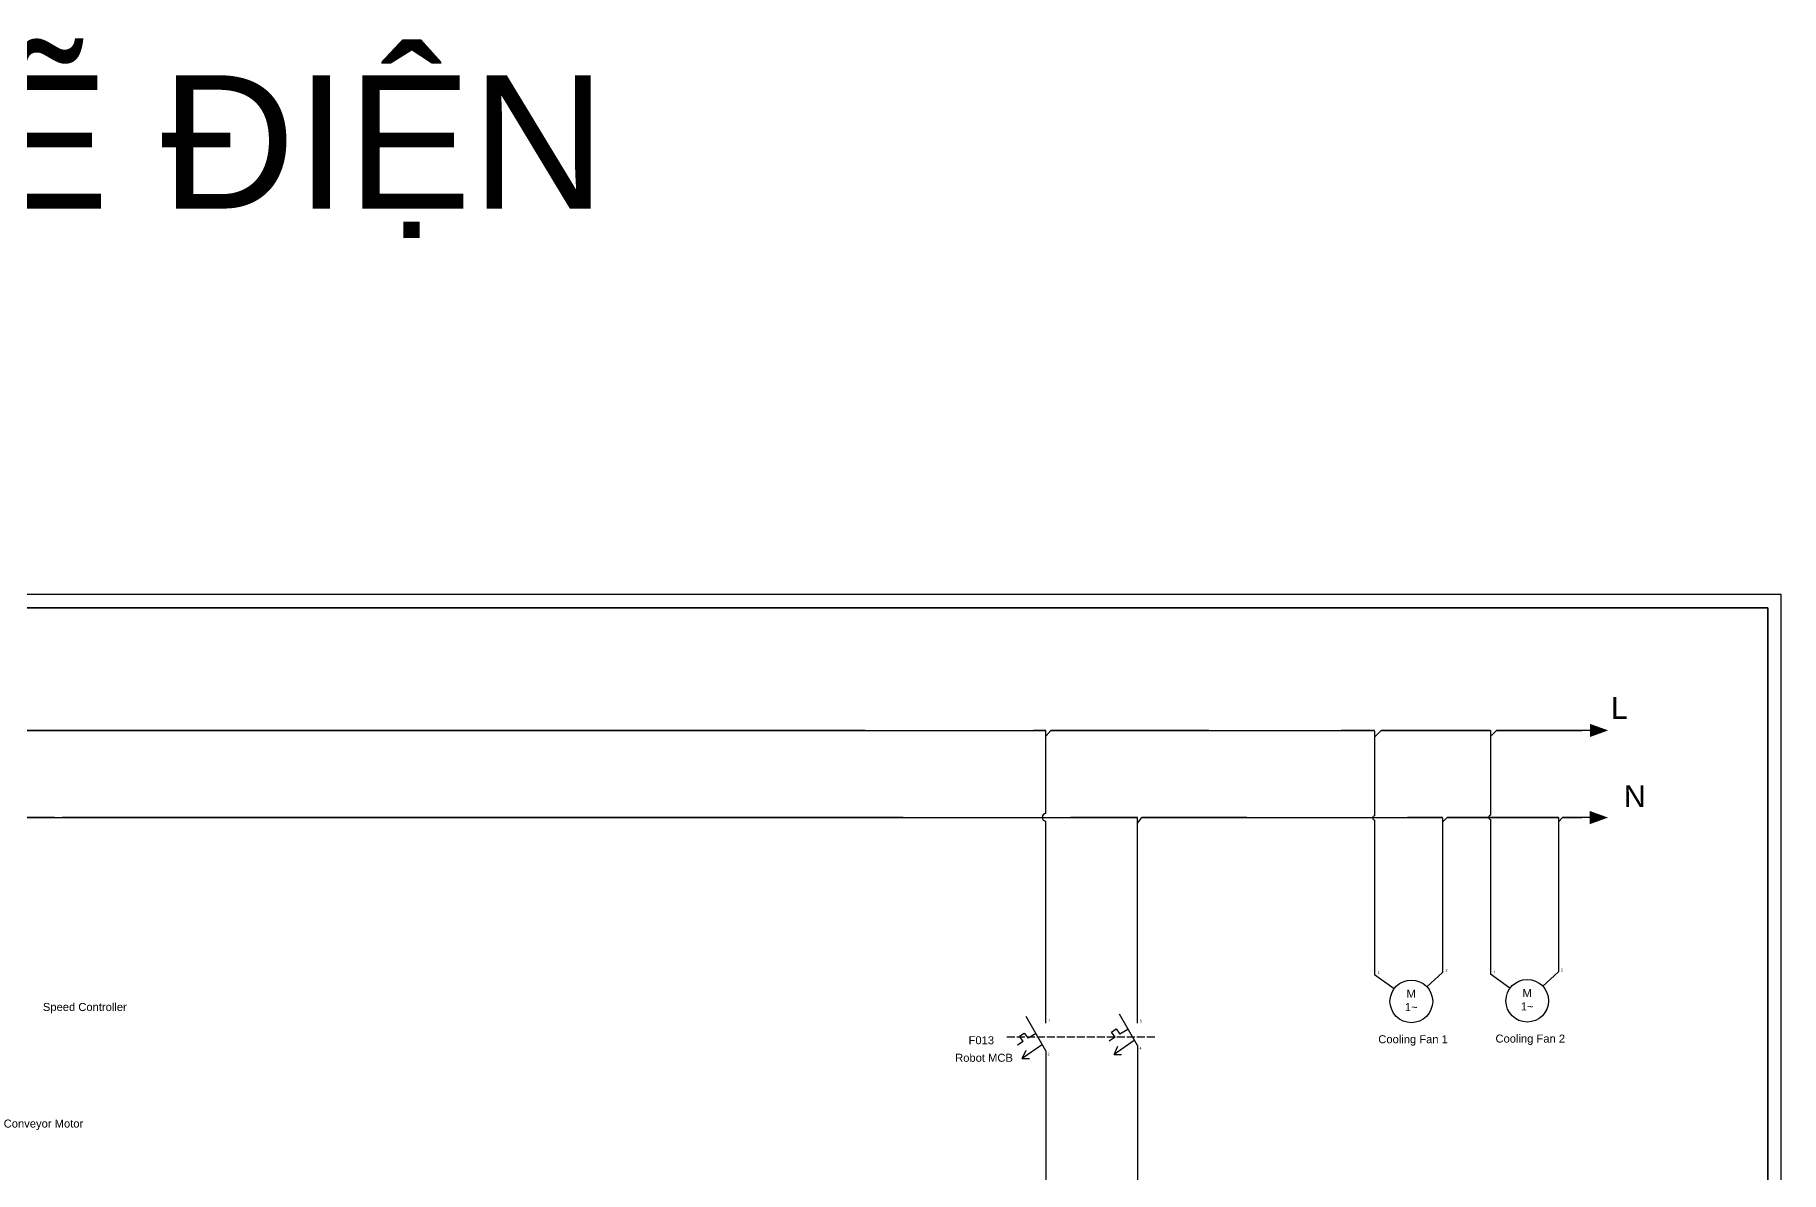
# Model space of a CAD drawing. Header units: inches. Extents: x 202 to 3097, y 126 to 1215.
# Drawn here: x 736 to 1391, y 758 to 1185 of the extents above; entities that cross this region are included whole.
import ezdxf

# ---------------------------------------------------------------- set-up
doc = ezdxf.new("R2010")
doc.units = ezdxf.units.IN
doc.header["$MEASUREMENT"] = 0
doc.linetypes.add('AM_ISO02W050x2', pattern=[3.75, 3, -0.75])
doc.layers.add('0-netdam', color=7, linetype='Continuous', lineweight=30)
for name, color, linetype in [('Nét đứt', 7, 'AM_ISO02W050x2'), ('PDF2_Text', 7, 'Continuous'), ('YEL_14_THHN', 2, 'Continuous')]:
    doc.layers.add(name, color=color, linetype=linetype)
doc.styles.add('Kiểu 1', font='arial.ttf', dxfattribs={"height": 5})

msp = doc.modelspace()

# ---------------------------------------------------------------- linework, layer by layer
for p, q in [((1390.8, 974.93), (201.8, 974.93)), ((1390.8, 133.93), (1390.8, 974.93)), ((1047.46, 923.91), (1110.47, 923.91)), ((1115.14, 896.06), (1115.14, 923.91)), ((1115.14, 921.75), (1117.01, 923.91)), ((1115.14, 923.91), (1115.14, 923.91)), ((1117.01, 923.91), (1117.02, 923.91)), ((1176.28, 923.91), (1180.21, 923.9)), ((1180.21, 923.9), (1225.92, 923.9)), ((1238.39, 923.66), (1238.39, 923.9)), ((1238.39, 923.66), (1238.39, 891.84)), ((1238.39, 921.4), (1240.62, 923.66)), ((1240.62, 923.66), (1240.87, 923.9)), ((1281.87, 923.9), (1281.87, 892.08)), ((1281.87, 921.64), (1284.1, 923.9)), ((1319.12, 923.9), (1316.12, 923.9)), ((743.49, 891.23), (746.39, 891.23)), ((1061.63, 891.23), (1124.43, 891.23)), ((1115.14, 892.75), (1115.14, 896.06)), ((1149.5, 814.15), (1149.5, 891.23)), ((1149.5, 889.19), (1151.16, 891.23)), ((1190.45, 891.23), (1192.11, 891.23)), ((1191.28, 891.23), (1205.68, 891.23)), ((1205.68, 891.23), (1250.7, 891.23)), ((1263.86, 890.98), (1263.86, 891.23)), ((1263.86, 890.98), (1263.86, 833.13)), ((1263.86, 889.45), (1265.4, 890.98)), ((1265.4, 890.98), (1265.64, 891.23)), ((1281.87, 890.54), (1281.87, 832.53)), ((1307.34, 891.23), (1307.34, 833.37)), ((1307.34, 889.69), (1308.88, 891.23)), ((1319.06, 891.22), (1316.06, 891.22)), ((1115.14, 814.15), (1115.14, 889.83)), ((1238.39, 890.29), (1238.39, 832.29)), ((1245.69, 827.01), (1238.39, 832.29)), ((1258.04, 827.75), (1263.86, 833.13)), ((1289.16, 827.25), (1281.87, 832.53)), ((1301.52, 827.99), (1307.34, 833.37)), ((1115.14, 803.76), (1107.81, 816.68)), ((1149.5, 805.72), (1142.74, 817.53)), ((1106.66, 807.32), (1104.49, 805.89)), ((1113.83, 806.08), (1106.29, 800.83)), ((1111.48, 810.22), (1108.46, 808.53)), ((1141.11, 808.83), (1138.94, 807.4)), ((1148.28, 807.58), (1140.74, 802.34)), ((1140.74, 802.34), (1142.15, 805.46)), ((1145.93, 811.73), (1142.91, 810.04)), ((1149.5, 805.72), (1149.5, 681.62)), ((1106.29, 800.83), (1107.7, 803.96)), ((1106.29, 800.83), (1109.01, 800.83)), ((1115.14, 803.76), (1115.14, 681.66)), ((1140.74, 802.34), (1143.46, 802.34))]:
    msp.add_line(p, q)
at = {"lineweight": 35}
for q in [(221.8, 969.93), (1385.8, 138.93)]:
    msp.add_line((1385.8, 969.93), q, dxfattribs=at)
for points in [[(1141.11, 808.83), (1139.72, 810.74), (1141.52, 811.95), (1142.92, 810.03)], [(1106.66, 807.32), (1105.27, 809.24), (1107.07, 810.44), (1108.47, 808.53)]]:
    msp.add_lwpolyline(points)
for centre in [(1252.17, 822.32), (1295.64, 822.56)]:
    msp.add_circle(centre, 8)
for centre, radius, start, end in [((1115.22, 891.29), 1.47, 92.97059, 267.02941), ((1238.47, 891.07), 0.776, 96.35524, 263.64476), ((1281.95, 891.31), 0.776, 96.35524, 263.64476)]:
    msp.add_arc(centre, radius, start, end)
at = {"layer": '0-netdam', "lineweight": 35, "transparency": 33554559}
for points in [[(1319.12, 926.38), (1325.97, 923.9), (1319.12, 923.9)], [(1325.97, 923.9), (1319.12, 923.9), (1319.12, 921.42)], [(1319.06, 893.7), (1325.91, 891.23), (1319.06, 891.22)], [(1325.91, 891.23), (1319.06, 891.22), (1319.06, 888.74)]]:
    msp.add_solid(points, dxfattribs=at)
at = {"layer": 'Nét đứt'}
msp.add_line((1155.98, 808.9), (1099.82, 808.9), dxfattribs=at)
at = {"layer": 'YEL_14_THHN', "color": 0, "lineweight": 35}
for p, q in [((706.89, 923.93), (1047.46, 923.91)), ((1110.47, 923.91), (1115.14, 923.91)), ((1117.02, 923.91), (1176.28, 923.91)), ((1225.92, 923.9), (1238.39, 923.9)), ((1240.86, 923.9), (1281.87, 923.9)), ((1240.87, 923.9), (1281.87, 923.9)), ((1284.1, 923.9), (1316.12, 923.89)), ((721.55, 891.23), (743.49, 891.23)), ((746.39, 891.23), (1061.63, 891.23)), ((1124.43, 891.23), (1149.5, 891.23)), ((1130.98, 891.23), (1149.5, 891.23)), ((1151.16, 891.23), (1190.45, 891.23)), ((1250.7, 891.23), (1263.86, 891.23)), ((1265.64, 891.23), (1307.34, 891.23)), ((1265.64, 891.23), (1307.34, 891.23)), ((1308.88, 891.23), (1316.12, 891.23))]:
    msp.add_line(p, q, dxfattribs=at)

# ---------------------------------------------------------------- texts
at = {"layer": 'PDF2_Text', "color": 7, "attachment_point": 7, "style": 'Kiểu 1'}
for s, insert, char_height, width in [('\\pxqc;{\\C256;BẢN VẼ ĐIỆN}', (467.03, 1108.54), 50, 523.8615), ('{\\C256;L}', (1326.99, 928.23), 8.167, 14.324), ('{\\C256;N}', (1331.84, 895.16), 8.167, 16.6626), ('{\\C256;1}', (1239.59, 832.66), 1, 0.7847), ('{\\C256;2}', (1264.96, 833.45), 1, 0.7503), ('{\\C256;1}', (1282.9, 832.77), 1, 0.7847), ('{\\C256;2}', (1308.27, 833.56), 1, 0.7503), ('\\pxqc;{\\C256;M \\P1~}', (1235.16, 818.65), 3, 33.8935), ('\\pxqc;{\\C256;M \\P1~}', (1278.64, 818.9), 3, 33.8935), ('\\pxqc;{\\C256;Speed Controller}', (737.89, 817.81), 3, 33.8935), ('{\\C256;1}', (1116.01, 814.64), 1, 0.7847), ('{\\C256;3}', (1150.3, 814.46), 1, 0.7503), ('{\\C256;F013}', (1086.17, 806.18), 3, 16.6626), ('\\pxqc;{\\C256;Cooling Fan 1}', (1235.88, 805.71), 3, 33.8935), ('\\pxqc;{\\C256;Cooling Fan 2}', (1279.82, 805.95), 3, 33.8935), ('{\\C256;Robot MCB}', (1081.13, 799.62), 3, 38.6214), ('{\\C256;2}', (1115.76, 802.05), 1, 0.7847), ('{\\C256;4}', (1150.24, 804.24), 1, 0.7503), ('\\pxqc;{\\C256;Conveyor Motor}', (722.38, 774.09), 3, 33.8935)]:
    msp.add_mtext(s, dxfattribs=dict(at, insert=insert, char_height=char_height, width=width))

doc.saveas('drawing.dxf')
